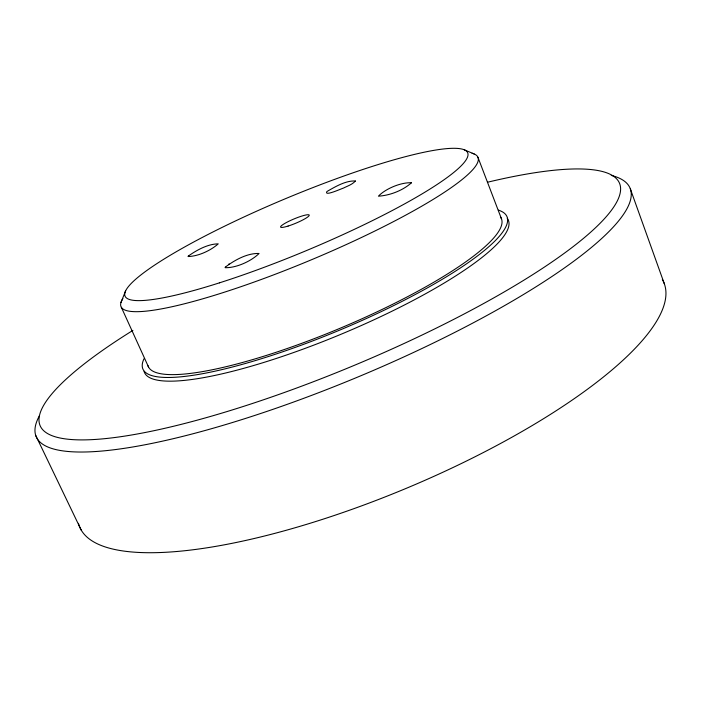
<?xml version="1.0" encoding="UTF-8"?>
<svg xmlns="http://www.w3.org/2000/svg" width="701" height="701" viewBox="0 0 701 701"><rect width="100%" height="100%" fill="white"/><g stroke="black" fill="none" stroke-linecap="round" stroke-linejoin="round"><path stroke-width="1.05" d="M120.958 302.552L125.637 290.766M228.482 264.365L229.166 263.935M464.307 149.812L474.165 153.975M35.777 435.558L81.255 530.158M121.343 307.292L148.647 367.271M477.933 157.287L501.39 218.624M630.287 188.753L664.303 283.695M507.226 218.3A197.218 40.632 -22.7 0 1 344.401 332.844A197.218 40.632 -22.7 0 1 144.082 371.328M487.432 182.251A314.022 65.666 -22.7 0 1 559.933 256.408A314.022 65.666 -22.7 0 1 133.181 434.716A314.022 65.666 -22.7 0 1 132.91 330.39M611.263 175.399A321.873 69.171 -22.7 0 1 362.023 375.263A321.873 69.171 -22.7 0 1 39.475 415.658M498.35 210.125A197.34 40.115 -22.7 0 1 341.194 329.488A197.34 40.115 -22.7 0 1 144.055 358.693M500.418 216.924A191.426 38.888 -22.7 0 1 342.062 327.437A191.426 38.888 -22.7 0 1 147.885 365.466M662.331 279.524A316.633 90.368 -22.7 0 1 405.984 488.448A316.633 90.368 -22.7 0 1 78.451 523.323M472.071 153.265A193.458 30.248 -22.7 0 1 309.018 260.781A193.458 30.248 -22.7 0 1 122.877 298.573M225.319 267.142L225.161 267.686C236.053 268.036 251.063 261.377 259.063 253.482C247.365 253.017 234.607 260.089 225.319 267.142M411.461 182.777C402.803 190.523 389.922 195.474 378.409 196.175C385.506 188.735 401.051 182.172 411.461 182.777M188.297 256.075L188.096 256.531C198.234 256.303 210.388 250.739 218.265 243.852C207.882 243.948 196.815 250.029 188.297 256.075M355.372 181.016C352.34 184.582 347.442 186.037 343.35 188.122C341.405 188.665 323.696 196.788 326.903 191.531C335.315 186.694 345.873 180.402 355.372 181.016M219.404 282.862A185.73 27.987 -22.7 0 0 467.725 152.906A185.73 27.987 -22.7 0 0 201.888 237.657A185.73 27.987 -22.7 0 0 219.404 282.862M288.111 226.055A15.501 2.313 -22.7 0 0 309.246 215.172A15.501 2.313 -22.7 0 0 287.401 222.007A15.501 2.313 -22.7 0 0 288.111 226.055"/></g></svg>
